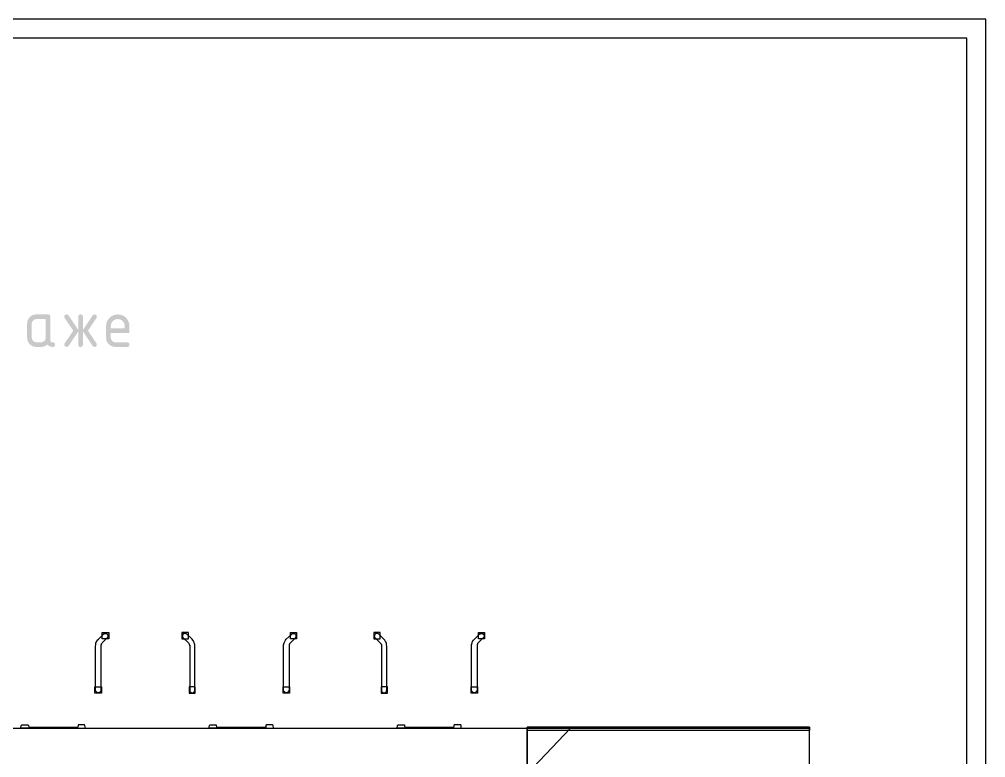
# Model space of a CAD drawing. Header units: millimetres. Extents: x 0 to 420, y 0 to 297.
# Drawn here: x 330.7 to 420.1, y 228.6 to 296.9 of the extents above; entities that cross this region are included whole.
import ezdxf

# ---------------------------------------------------------------- set-up
doc = ezdxf.new("R2010")
doc.units = ezdxf.units.MM
doc.layers.get('0').update_dxf_attribs({"linetype": 'CONTINUOUS'})

msp = doc.modelspace()

# ---------------------------------------------------------------- hatches: boundary and pattern name
at = {"true_color": 0x000007}
h = msp.add_hatch(color=0, dxfattribs=at)
h.paths.add_polyline_path([(333.137149, 269.193918), (332.277805, 269.193918), (332.111958, 269.162499), (331.972983, 269.068241), (331.879001, 268.929335), (331.847857, 268.76397), (331.847857, 267.474678), (331.879414, 267.310967), (331.974636, 267.172061), (332.114025, 267.076838), (332.277805, 267.045281), (332.707753, 267.045281), (332.872842, 267.076425), (333.011472, 267.170407), (333.10573, 267.3089), (333.137149, 267.474678)], flags=0)
h.paths.add_polyline_path([(333.996494, 266.830307), (333.983067, 266.736256), (333.942819, 266.669077), (333.875804, 266.628769), (333.782071, 266.615333), (333.638816, 266.62951), (333.509151, 266.672109), (333.393025, 266.743233), (333.290387, 266.842985), (333.164702, 266.743233), (333.025735, 266.672109), (332.873436, 266.62951), (332.707753, 266.615333), (332.277805, 266.615333), (332.103853, 266.630853), (331.944113, 266.677483), (331.798532, 266.755325), (331.667058, 266.864483), (331.558219, 266.995947), (331.480541, 267.141468), (331.433972, 267.301045), (331.41846, 267.474678), (331.41846, 268.76397), (331.433972, 268.937603), (331.480541, 269.09718), (331.558219, 269.242701), (331.667058, 269.374166), (331.798532, 269.483091), (331.944113, 269.560959), (332.103853, 269.607717), (332.277805, 269.623315), (333.352123, 269.623315), (333.446174, 269.609888), (333.513354, 269.569641), (333.553661, 269.502625), (333.567097, 269.408892), (333.567097, 267.259704), (333.580447, 267.165739), (333.620565, 267.098749), (333.687555, 267.058631), (333.78152, 267.045281), (333.875571, 267.031845), (333.942751, 266.991538), (333.983058, 266.924358)], flags=0)
for points in [[(336.148423, 268.051249), (335.252698, 266.709591), (335.176975, 266.638898), (335.073553, 266.615333), (334.991836, 266.631112), (334.92252, 266.678723), (334.874909, 266.748107), (334.85913, 266.830307), (334.86795, 266.894317), (334.894959, 266.950472), (335.679339, 268.1196), (334.894959, 269.288176), (334.86795, 269.3444), (334.85913, 269.408892), (334.87248, 269.502625), (334.912598, 269.569641), (334.979588, 269.609888), (335.073553, 269.623315), (335.176975, 269.599751), (335.252698, 269.529057), (336.148423, 268.187951), (336.148423, 269.408892), (336.161773, 269.502625), (336.201891, 269.569641), (336.268881, 269.609888), (336.362846, 269.623315), (336.456897, 269.609888), (336.524076, 269.569641), (336.564384, 269.502625), (336.57782, 269.408892), (336.57782, 268.187951), (337.472993, 269.529057), (337.548717, 269.599751), (337.652138, 269.623315), (337.746189, 269.609888), (337.813369, 269.569641), (337.853676, 269.502625), (337.867112, 269.408892), (337.831283, 269.288176), (337.046904, 268.1196), (337.831283, 266.950472), (337.867112, 266.830307), (337.853676, 266.736256), (337.813369, 266.669077), (337.746189, 266.628769), (337.652138, 266.615333), (337.548717, 266.638898), (337.472993, 266.709591), (336.57782, 268.051249), (336.57782, 266.830307), (336.564384, 266.736256), (336.524076, 266.669077), (336.456897, 266.628769), (336.362846, 266.615333), (336.268881, 266.628769), (336.201891, 266.669077), (336.161773, 266.736256), (336.148423, 266.830307)], [(335.576333, 231.394), (335.551462, 231.334204), (335.491667, 231.309333), (335.431871, 231.334204), (335.407, 231.394), (335.431871, 231.453796), (335.491667, 231.478667), (335.551462, 231.453796)], [(352.975333, 231.394), (352.950463, 231.334204), (352.890667, 231.309333), (352.830871, 231.334204), (352.806, 231.394), (352.830871, 231.453796), (352.890667, 231.478667), (352.950462, 231.453796)], [(370.374333, 231.394), (370.349462, 231.334204), (370.289667, 231.309333), (370.229871, 231.334204), (370.205, 231.394), (370.229871, 231.453796), (370.289667, 231.478667), (370.349462, 231.453796)]]:
    msp.add_hatch(color=0, dxfattribs=at).paths.add_polyline_path(points, flags=0)
h = msp.add_hatch(color=0, dxfattribs=at)
h.paths.add_polyline_path([(339.800869, 269.193918), (339.671885, 269.18205), (339.552822, 269.146514), (339.443682, 269.087413), (339.344463, 269.004852), (339.261987, 268.905641), (339.203076, 268.796561), (339.167729, 268.677662), (339.155947, 268.548997), (339.155947, 268.334574), (340.44524, 268.334574), (340.44524, 268.548997), (340.433371, 268.677662), (340.397835, 268.796561), (340.338735, 268.905641), (340.256173, 269.004852), (340.156971, 269.087413), (340.047951, 269.146514), (339.929216, 269.18205)], flags=0)
h.paths.add_polyline_path([(339.155947, 267.904626), (339.155947, 267.474678), (339.187504, 267.310967), (339.282727, 267.172061), (339.422115, 267.076838), (339.585895, 267.045281), (340.660214, 267.045281), (340.754265, 267.031845), (340.821444, 266.991538), (340.861752, 266.924358), (340.875188, 266.830307), (340.861752, 266.736256), (340.821444, 266.669077), (340.754265, 266.628769), (340.660214, 266.615333), (339.585895, 266.615333), (339.411944, 266.630853), (339.252203, 266.677483), (339.106622, 266.755325), (338.975149, 266.864483), (338.866309, 266.995947), (338.788631, 267.141468), (338.742062, 267.301045), (338.726551, 267.474678), (338.726551, 268.548997), (338.746188, 268.763652), (338.805099, 268.961926), (338.903284, 269.143766), (339.040743, 269.309122), (339.206022, 269.446582), (339.387733, 269.544767), (339.585981, 269.603678), (339.800869, 269.623315), (340.018212, 269.603885), (340.217932, 269.545594), (340.39998, 269.448442), (340.564302, 269.31243), (340.700315, 269.148107), (340.797466, 268.96606), (340.855757, 268.766339), (340.875188, 268.548997), (340.875188, 267.904626)], flags=0)
at = {"true_color": 0x0000fc}
h = msp.add_hatch(color=0, dxfattribs=at)
h.paths.add_polyline_path([(336.084333, 231.394), (331.597, 231.394), (336.084333, 231.351667)], flags=0)
h.paths.add_polyline_path([(331.597, 231.394), (336.084333, 231.351667), (331.597, 231.351667)], flags=0)
h = msp.add_hatch(color=0, dxfattribs=at)
h.paths.add_polyline_path([(353.483333, 231.394), (348.953667, 231.394), (353.483333, 231.351667)], flags=0)
h.paths.add_polyline_path([(348.953667, 231.394), (353.483333, 231.351667), (348.953667, 231.351667)], flags=0)
h = msp.add_hatch(color=0, dxfattribs=at)
h.paths.add_polyline_path([(370.84, 231.394), (366.352667, 231.394), (370.84, 231.351667)], flags=0)
h.paths.add_polyline_path([(366.352667, 231.394), (370.84, 231.351667), (366.352667, 231.351667)], flags=0)

# ---------------------------------------------------------------- linework, layer by layer
at = {"color": 0, "true_color": 0x000007}
for points in [[(0.211667, 0), (420.073667, 0), (420.073667, 296.926), (0.211667, 296.926)], [(7.239, 1.735667), (418.338, 1.735667), (418.338, 295.190333), (7.239, 295.190333)], [(337.735333, 234.865333), (337.735333, 238.929333), (337.777667, 239.056333), (337.777667, 239.225667), (337.862333, 239.352667), (337.904667, 239.479667), (338.031667, 239.564333), (338.497333, 240.03), (338.497333, 240.072333), (338.539667, 240.072333), (338.582, 240.114667), (338.624333, 240.114667), (338.666667, 240.114667), (338.709, 240.114667), (338.751333, 240.114667), (338.793667, 240.072333), (338.836, 240.03), (338.878333, 239.987667), (338.878333, 239.945333), (338.878333, 239.903), (338.920667, 239.860667), (338.878333, 239.860667), (338.878333, 239.818333), (338.878333, 239.776), (338.836, 239.733667), (338.836, 239.691333), (338.370333, 239.225667), (338.328, 239.183333), (338.285667, 239.141), (338.243333, 239.056333), (338.243333, 239.014), (338.243333, 238.929333), (338.243333, 234.865333), (338.243333, 234.823), (338.243333, 234.780667), (338.201, 234.738333), (338.201, 234.696), (338.158667, 234.696), (338.116333, 234.653667), (338.074, 234.653667), (338.074, 234.611333), (338.031667, 234.611333), (337.989333, 234.611333), (337.947, 234.611333), (337.904667, 234.653667), (337.862333, 234.653667), (337.82, 234.696), (337.777667, 234.738333), (337.777667, 234.780667), (337.735333, 234.823)], [(338.370333, 239.606667), (338.370333, 240.199333), (338.963, 240.199333), (338.963, 239.606667)], [(346.329, 239.606667), (346.329, 240.199333), (345.736333, 240.199333), (345.736333, 239.606667)], [(346.921667, 234.865333), (346.921667, 238.929333), (346.921667, 239.056333), (346.879333, 239.225667), (346.837, 239.352667), (346.752333, 239.479667), (346.667667, 239.564333), (346.202, 240.03), (346.159667, 240.072333), (346.117333, 240.072333), (346.075, 240.114667), (346.032667, 240.114667), (345.990333, 240.114667), (345.948, 240.114667), (345.905667, 240.072333), (345.863333, 240.072333), (345.821, 240.03), (345.821, 239.987667), (345.778667, 239.945333), (345.778667, 239.903), (345.778667, 239.860667), (345.778667, 239.818333), (345.821, 239.776), (345.821, 239.733667), (345.863333, 239.691333), (346.329, 239.225667), (346.371333, 239.183333), (346.413667, 239.141), (346.413667, 239.056333), (346.456, 239.014), (346.456, 238.929333), (346.456, 234.865333), (346.456, 234.823), (346.456, 234.780667), (346.456, 234.738333), (346.498333, 234.696), (346.540667, 234.696), (346.540667, 234.653667), (346.583, 234.653667), (346.625333, 234.611333), (346.667667, 234.611333), (346.71, 234.611333), (346.752333, 234.611333), (346.794667, 234.653667), (346.837, 234.653667), (346.837, 234.696), (346.879333, 234.696), (346.921667, 234.738333), (346.921667, 234.780667), (346.921667, 234.823)], [(355.134333, 234.865333), (355.134333, 238.929333), (355.134333, 239.056333), (355.176667, 239.225667), (355.261333, 239.352667), (355.303667, 239.479667), (355.388333, 239.564333), (355.896333, 240.03), (355.896333, 240.072333), (355.938667, 240.072333), (355.981, 240.114667), (356.023333, 240.114667), (356.065667, 240.114667), (356.108, 240.114667), (356.150333, 240.114667), (356.192667, 240.072333), (356.235, 240.03), (356.277333, 239.987667), (356.277333, 239.945333), (356.277333, 239.903), (356.277333, 239.860667), (356.277333, 239.818333), (356.277333, 239.776), (356.235, 239.733667), (356.235, 239.691333), (355.769333, 239.225667), (355.727, 239.183333), (355.684667, 239.141), (355.642333, 239.056333), (355.642333, 239.014), (355.642333, 238.929333), (355.642333, 234.865333), (355.642333, 234.823), (355.6, 234.780667), (355.6, 234.738333), (355.557667, 234.696), (355.515333, 234.653667), (355.473, 234.653667), (355.430667, 234.611333), (355.388333, 234.611333), (355.346, 234.611333), (355.303667, 234.653667), (355.261333, 234.653667), (355.219, 234.696), (355.176667, 234.696), (355.176667, 234.738333), (355.134333, 234.780667), (355.134333, 234.823)], [(355.769333, 239.606667), (355.769333, 240.199333), (356.319667, 240.199333), (356.319667, 239.606667)], [(364.066667, 239.606667), (364.066667, 240.199333), (363.474, 240.199333), (363.474, 239.606667)], [(364.701667, 234.865333), (364.701667, 238.929333), (364.659333, 239.056333), (364.659333, 239.225667), (364.574667, 239.352667), (364.49, 239.479667), (364.405333, 239.564333), (363.939667, 240.03), (363.897333, 240.072333), (363.855, 240.114667), (363.812667, 240.114667), (363.770333, 240.114667), (363.728, 240.114667), (363.685667, 240.114667), (363.643333, 240.072333), (363.601, 240.072333), (363.601, 240.03), (363.558667, 239.987667), (363.558667, 239.945333), (363.558667, 239.903), (363.516333, 239.860667), (363.558667, 239.818333), (363.558667, 239.776), (363.558667, 239.733667), (363.601, 239.691333), (364.066667, 239.225667), (364.109, 239.183333), (364.151333, 239.141), (364.193667, 239.056333), (364.193667, 239.014), (364.193667, 238.929333), (364.193667, 234.865333), (364.193667, 234.823), (364.193667, 234.780667), (364.236, 234.738333), (364.236, 234.696), (364.278333, 234.696), (364.320667, 234.653667), (364.363, 234.653667), (364.363, 234.611333), (364.405333, 234.611333), (364.447667, 234.611333), (364.49, 234.611333), (364.532333, 234.653667), (364.574667, 234.653667), (364.617, 234.696), (364.659333, 234.738333), (364.659333, 234.780667), (364.659333, 234.823)], [(372.533333, 234.865333), (372.533333, 238.929333), (372.533333, 239.056333), (372.575667, 239.225667), (372.618, 239.352667), (372.702667, 239.479667), (372.787333, 239.564333), (373.253, 240.03), (373.295333, 240.072333), (373.337667, 240.072333), (373.38, 240.114667), (373.422333, 240.114667), (373.464667, 240.114667), (373.507, 240.114667), (373.549333, 240.114667), (373.549333, 240.072333), (373.591667, 240.072333), (373.634, 240.03), (373.634, 239.987667), (373.676333, 239.945333), (373.676333, 239.903), (373.676333, 239.860667), (373.676333, 239.818333), (373.676333, 239.776), (373.634, 239.733667), (373.591667, 239.691333), (373.126, 239.225667), (373.083667, 239.183333), (373.083667, 239.141), (373.041333, 239.056333), (373.041333, 239.014), (373.041333, 238.929333), (373.041333, 234.865333), (372.999, 234.823), (372.999, 234.780667), (372.999, 234.738333), (372.956667, 234.696), (372.914333, 234.653667), (372.872, 234.653667), (372.829667, 234.611333), (372.787333, 234.611333), (372.745, 234.611333), (372.702667, 234.611333), (372.660333, 234.653667), (372.618, 234.696), (372.575667, 234.696), (372.575667, 234.738333), (372.533333, 234.780667), (372.533333, 234.823)], [(373.168333, 239.606667), (373.168333, 240.199333), (373.718667, 240.199333), (373.718667, 239.606667)], [(337.693, 234.569), (337.693, 235.161667), (338.285667, 235.161667), (338.285667, 234.569)], [(346.964, 234.569), (346.964, 235.161667), (346.413667, 235.161667), (346.413667, 234.569)], [(355.092, 234.569), (355.092, 235.161667), (355.684667, 235.161667), (355.684667, 234.569)], [(364.744, 234.569), (364.744, 235.161667), (364.151333, 235.161667), (364.151333, 234.569)], [(372.491, 234.569), (372.491, 235.161667), (373.083667, 235.161667), (373.083667, 234.569)], [(330.835, 231.351667), (330.877333, 231.605667), (330.919667, 231.648), (331.512333, 231.648), (331.554667, 231.605667), (331.597, 231.351667)], [(336.804, 231.351667), (336.761667, 231.605667), (336.719333, 231.648), (336.126667, 231.648), (336.126667, 231.605667), (336.084333, 231.351667)], [(348.234, 231.351667), (348.276333, 231.605667), (348.318667, 231.648), (348.911333, 231.648), (348.911333, 231.605667), (348.953667, 231.351667)], [(354.203, 231.351667), (354.160667, 231.605667), (354.118333, 231.648), (353.525667, 231.648), (353.483333, 231.605667), (353.483333, 231.351667)], [(365.633, 231.351667), (365.675333, 231.605667), (365.717667, 231.648), (366.310333, 231.648), (366.310333, 231.605667), (366.352667, 231.351667)], [(371.559667, 231.351667), (371.559667, 231.605667), (371.517333, 231.648), (370.924667, 231.648), (370.882333, 231.605667), (370.84, 231.351667)], [(116.078, 231.351667), (377.655667, 231.351667), (377.655667, 222.715667), (116.078, 222.715667)], [(332.020333, 231.394), (331.597, 231.394), (332.020333, 231.394), (332.867, 231.394)], [(331.597, 231.394), (331.724, 231.394), (331.597, 231.394), (332.316667, 231.394)], [(336.084333, 231.394), (331.597, 231.394), (331.597, 231.351667), (336.084333, 231.351667)], [(332.613, 231.394), (332.020333, 231.394), (332.613, 231.394), (333.459667, 231.394)], [(333.163333, 231.394), (332.613, 231.394), (333.163333, 231.394), (334.052333, 231.394)], [(333.756, 231.394), (333.163333, 231.394), (333.756, 231.394), (334.602667, 231.394)], [(334.348667, 231.394), (333.756, 231.394), (334.348667, 231.394), (335.195333, 231.394)], [(334.899, 231.394), (334.348667, 231.394), (334.899, 231.394), (335.788, 231.394), (334.899, 231.394), (334.348667, 231.394), (334.899, 231.394), (335.788, 231.394)], [(335.491667, 231.394), (334.899, 231.394), (335.491667, 231.394), (336.084333, 231.394)], [(336.084333, 231.394), (335.491667, 231.394)], [(349.419333, 231.394), (348.953667, 231.394), (349.419333, 231.394), (350.266, 231.394)], [(348.953667, 231.394), (349.123, 231.394), (348.953667, 231.394), (349.715667, 231.394)], [(353.483333, 231.394), (348.953667, 231.394), (348.953667, 231.351667), (353.483333, 231.351667)], [(349.969667, 231.394), (349.419333, 231.394), (349.969667, 231.394), (350.858667, 231.394)], [(350.562333, 231.394), (349.969667, 231.394), (350.562333, 231.394), (351.451333, 231.394)], [(351.155, 231.394), (350.562333, 231.394), (351.155, 231.394), (352.001667, 231.394)], [(351.705333, 231.394), (351.155, 231.394), (351.705333, 231.394), (352.594333, 231.394)], [(352.298, 231.394), (351.705333, 231.394), (352.298, 231.394), (353.187, 231.394), (352.298, 231.394), (351.705333, 231.394), (352.298, 231.394), (353.187, 231.394)], [(352.890667, 231.394), (352.298, 231.394), (352.890667, 231.394), (353.483333, 231.394)], [(353.483333, 231.394), (352.890667, 231.394)], [(366.776, 231.394), (366.352667, 231.394), (366.776, 231.394), (367.665, 231.394)], [(366.352667, 231.394), (366.522, 231.394), (366.352667, 231.394), (367.072333, 231.394)], [(370.84, 231.394), (366.352667, 231.394), (366.352667, 231.351667), (370.84, 231.351667)], [(367.368667, 231.394), (366.776, 231.394), (367.368667, 231.394), (368.257667, 231.394)], [(367.961333, 231.394), (367.368667, 231.394), (367.961333, 231.394), (368.808, 231.394)], [(368.554, 231.394), (367.961333, 231.394), (368.554, 231.394), (369.400667, 231.394)], [(369.104333, 231.394), (368.554, 231.394), (369.104333, 231.394), (369.993333, 231.394)], [(369.697, 231.394), (369.104333, 231.394), (369.697, 231.394), (370.586, 231.394), (369.697, 231.394), (369.104333, 231.394), (369.697, 231.394), (370.586, 231.394)], [(370.289667, 231.394), (369.697, 231.394), (370.289667, 231.394), (370.84, 231.394)], [(370.84, 231.394), (370.289667, 231.394)], [(377.655667, 231.436333), (403.775333, 231.436333), (403.775333, 231.351667), (377.655667, 231.351667), (377.655667, 231.436333), (403.775333, 231.436333), (403.775333, 231.351667), (377.655667, 231.351667), (377.655667, 231.436333), (403.775333, 231.436333), (403.775333, 231.351667), (377.655667, 231.351667), (377.655667, 231.436333), (403.775333, 231.436333), (403.775333, 231.351667), (377.655667, 231.351667), (377.655667, 231.436333), (377.655667, 231.351667), (403.775333, 231.351667), (403.775333, 231.436333)], [(377.655667, 231.351667), (377.698, 231.351667), (377.698, 231.394), (377.698, 231.436333), (377.655667, 231.436333), (377.655667, 231.394)], [(377.655667, 231.224667), (377.655667, 231.351667), (403.775333, 231.351667), (403.775333, 231.14), (377.655667, 231.14)], [(380.238, 231.436333), (380.238, 231.351667), (380.322667, 231.351667), (380.322667, 231.436333)], [(382.862667, 231.436333), (382.862667, 231.351667), (382.905, 231.351667), (382.905, 231.436333)], [(385.445, 231.436333), (385.445, 231.351667), (385.529667, 231.351667), (385.529667, 231.436333)], [(388.069667, 231.436333), (388.069667, 231.351667), (388.112, 231.351667), (388.112, 231.436333)], [(390.694333, 231.436333), (390.694333, 231.351667), (390.736667, 231.351667), (390.736667, 231.436333)], [(393.276667, 231.436333), (393.276667, 231.351667), (393.361333, 231.351667), (393.361333, 231.436333)], [(395.901333, 231.436333), (395.901333, 231.351667), (395.943667, 231.351667), (395.943667, 231.436333)], [(398.526, 231.436333), (398.526, 231.351667), (398.568333, 231.351667), (398.568333, 231.436333)], [(401.108333, 231.436333), (401.108333, 231.351667), (401.193, 231.351667), (401.193, 231.436333)], [(403.775333, 231.351667), (403.775333, 231.394), (403.775333, 231.436333), (403.733, 231.436333), (403.733, 231.394), (403.733, 231.351667)]]:
    msp.add_lwpolyline(points, close=True, dxfattribs=at)
at = {"color": 0, "true_color": 0x0000fc}
for points in [[(336.084333, 231.394), (331.597, 231.394), (336.084333, 231.351667)], [(331.597, 231.394), (336.084333, 231.351667), (331.597, 231.351667)], [(353.483333, 231.394), (348.953667, 231.394), (353.483333, 231.351667)], [(348.953667, 231.394), (353.483333, 231.351667), (348.953667, 231.351667)], [(370.84, 231.394), (366.352667, 231.394), (370.84, 231.351667)], [(366.352667, 231.394), (370.84, 231.351667), (366.352667, 231.351667)]]:
    msp.add_lwpolyline(points, close=True, dxfattribs=at)
at = {"color": 0, "true_color": 0x000007}
for points in [[(377.909667, 231.351667), (377.655667, 231.351667), (377.655667, 227.118333)], [(403.775333, 222.927333), (377.655667, 222.927333), (377.655667, 231.351667), (403.775333, 231.351667)], [(377.655667, 227.118333), (381.677333, 231.351667)], [(386.588, 231.351667), (386.376333, 231.351667)], [(395.266333, 231.351667), (395.054667, 231.351667)], [(403.775333, 222.927333), (403.775333, 231.351667)]]:
    msp.add_lwpolyline(points, dxfattribs=at)

doc.saveas('drawing.dxf')
